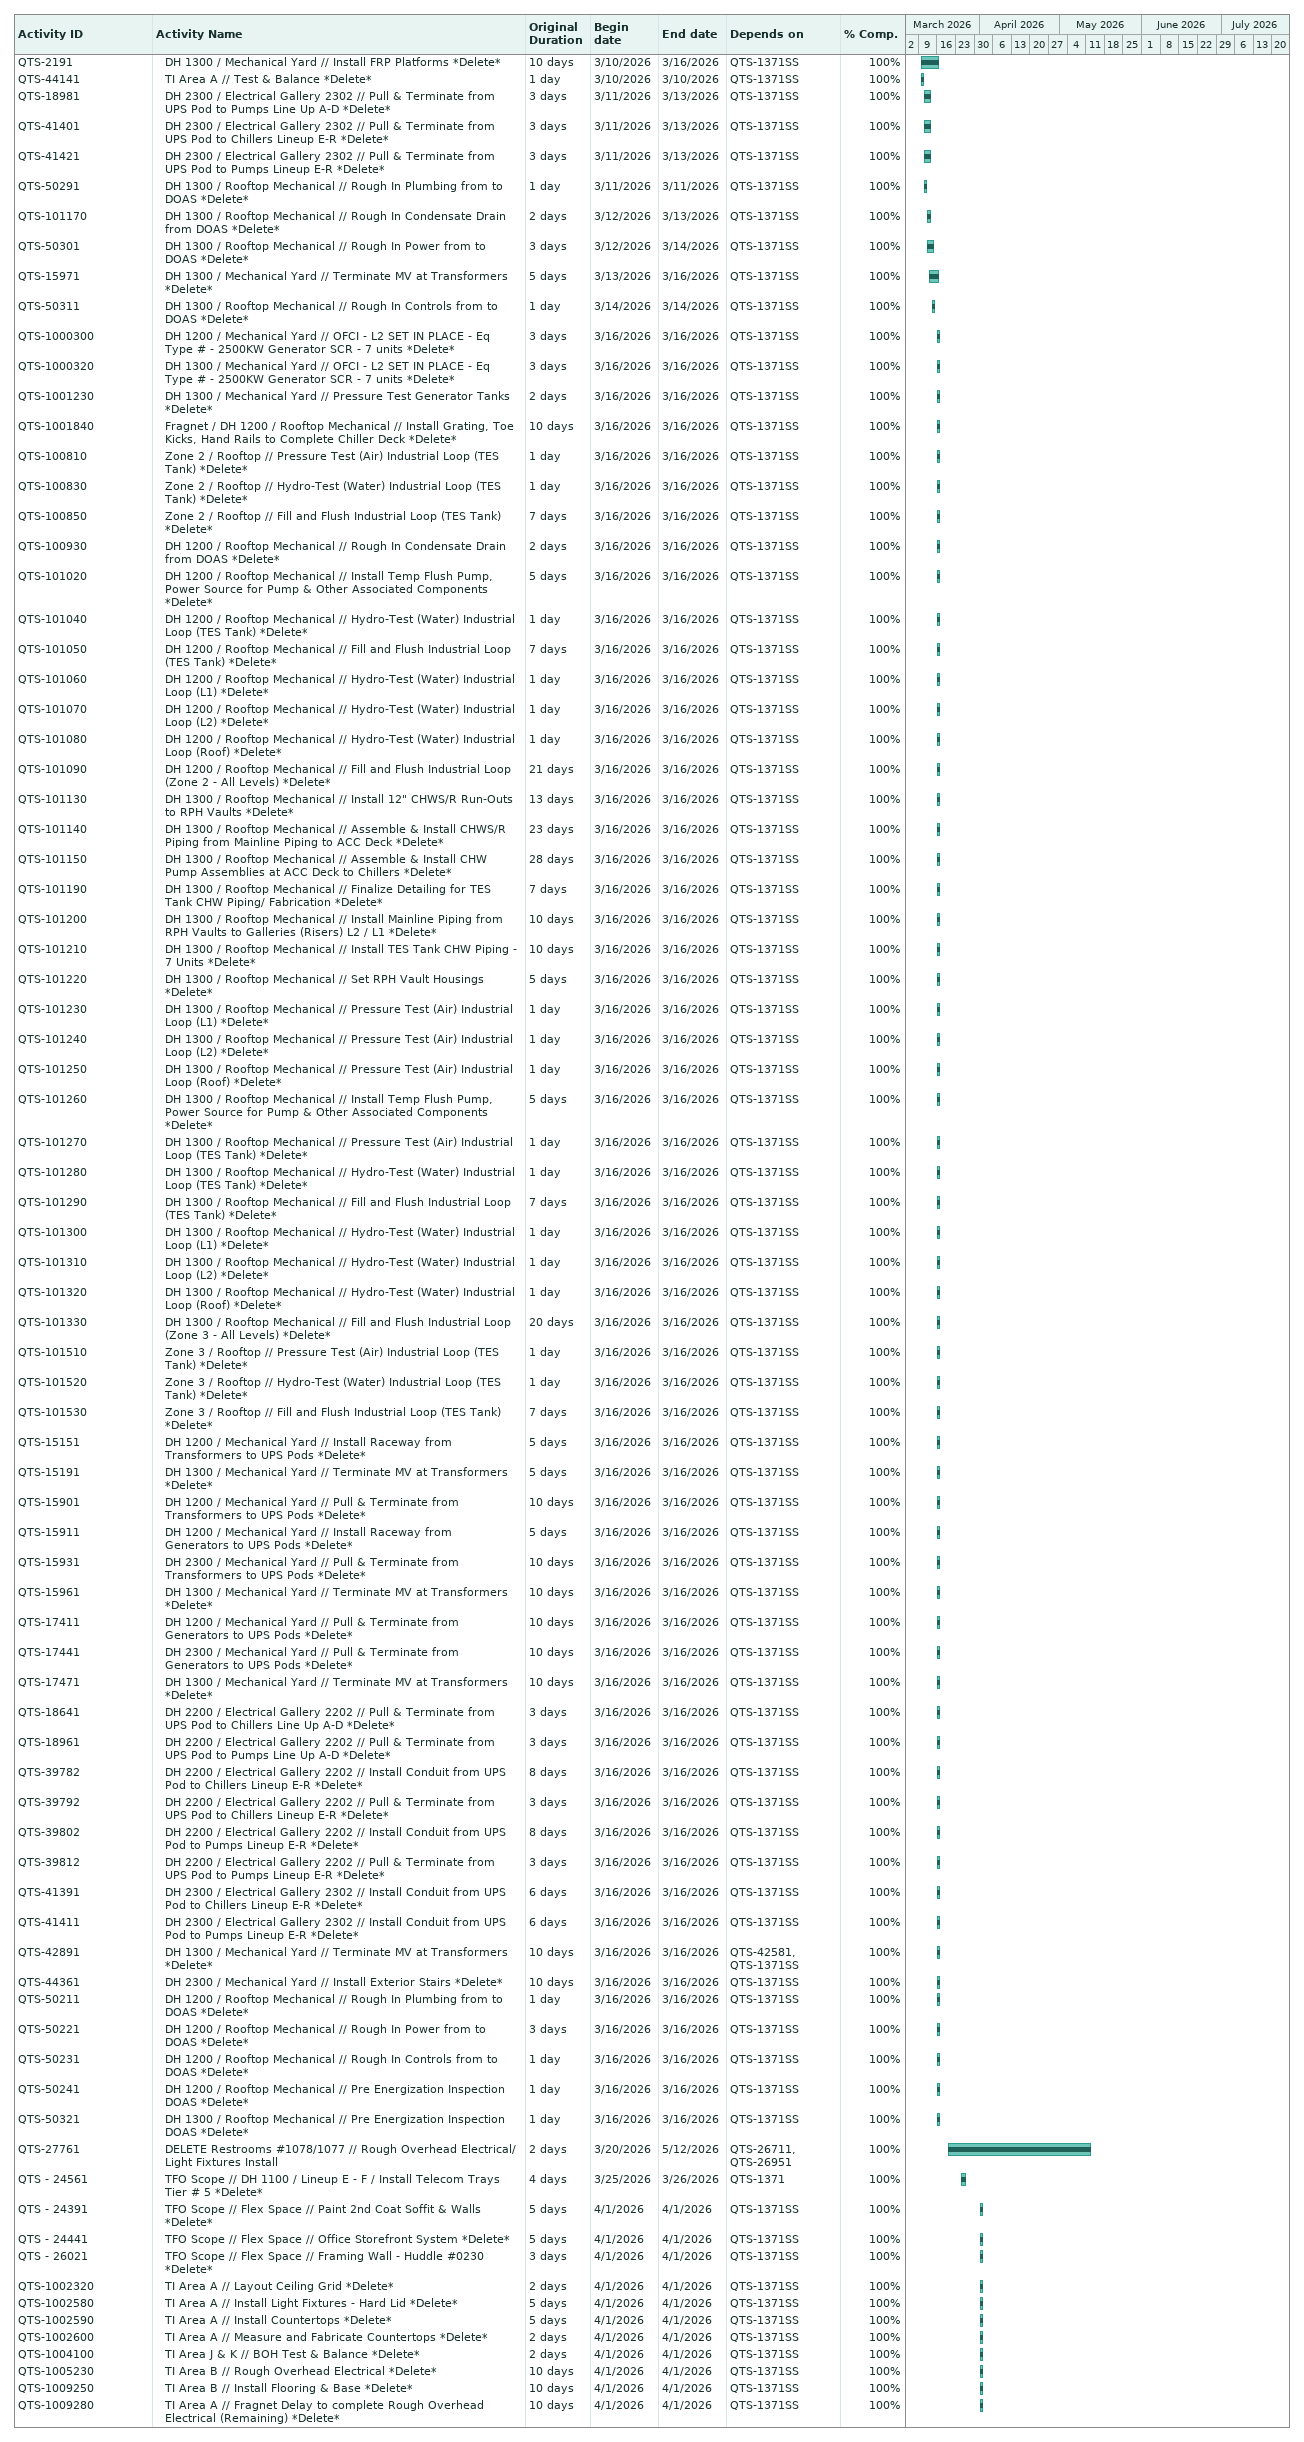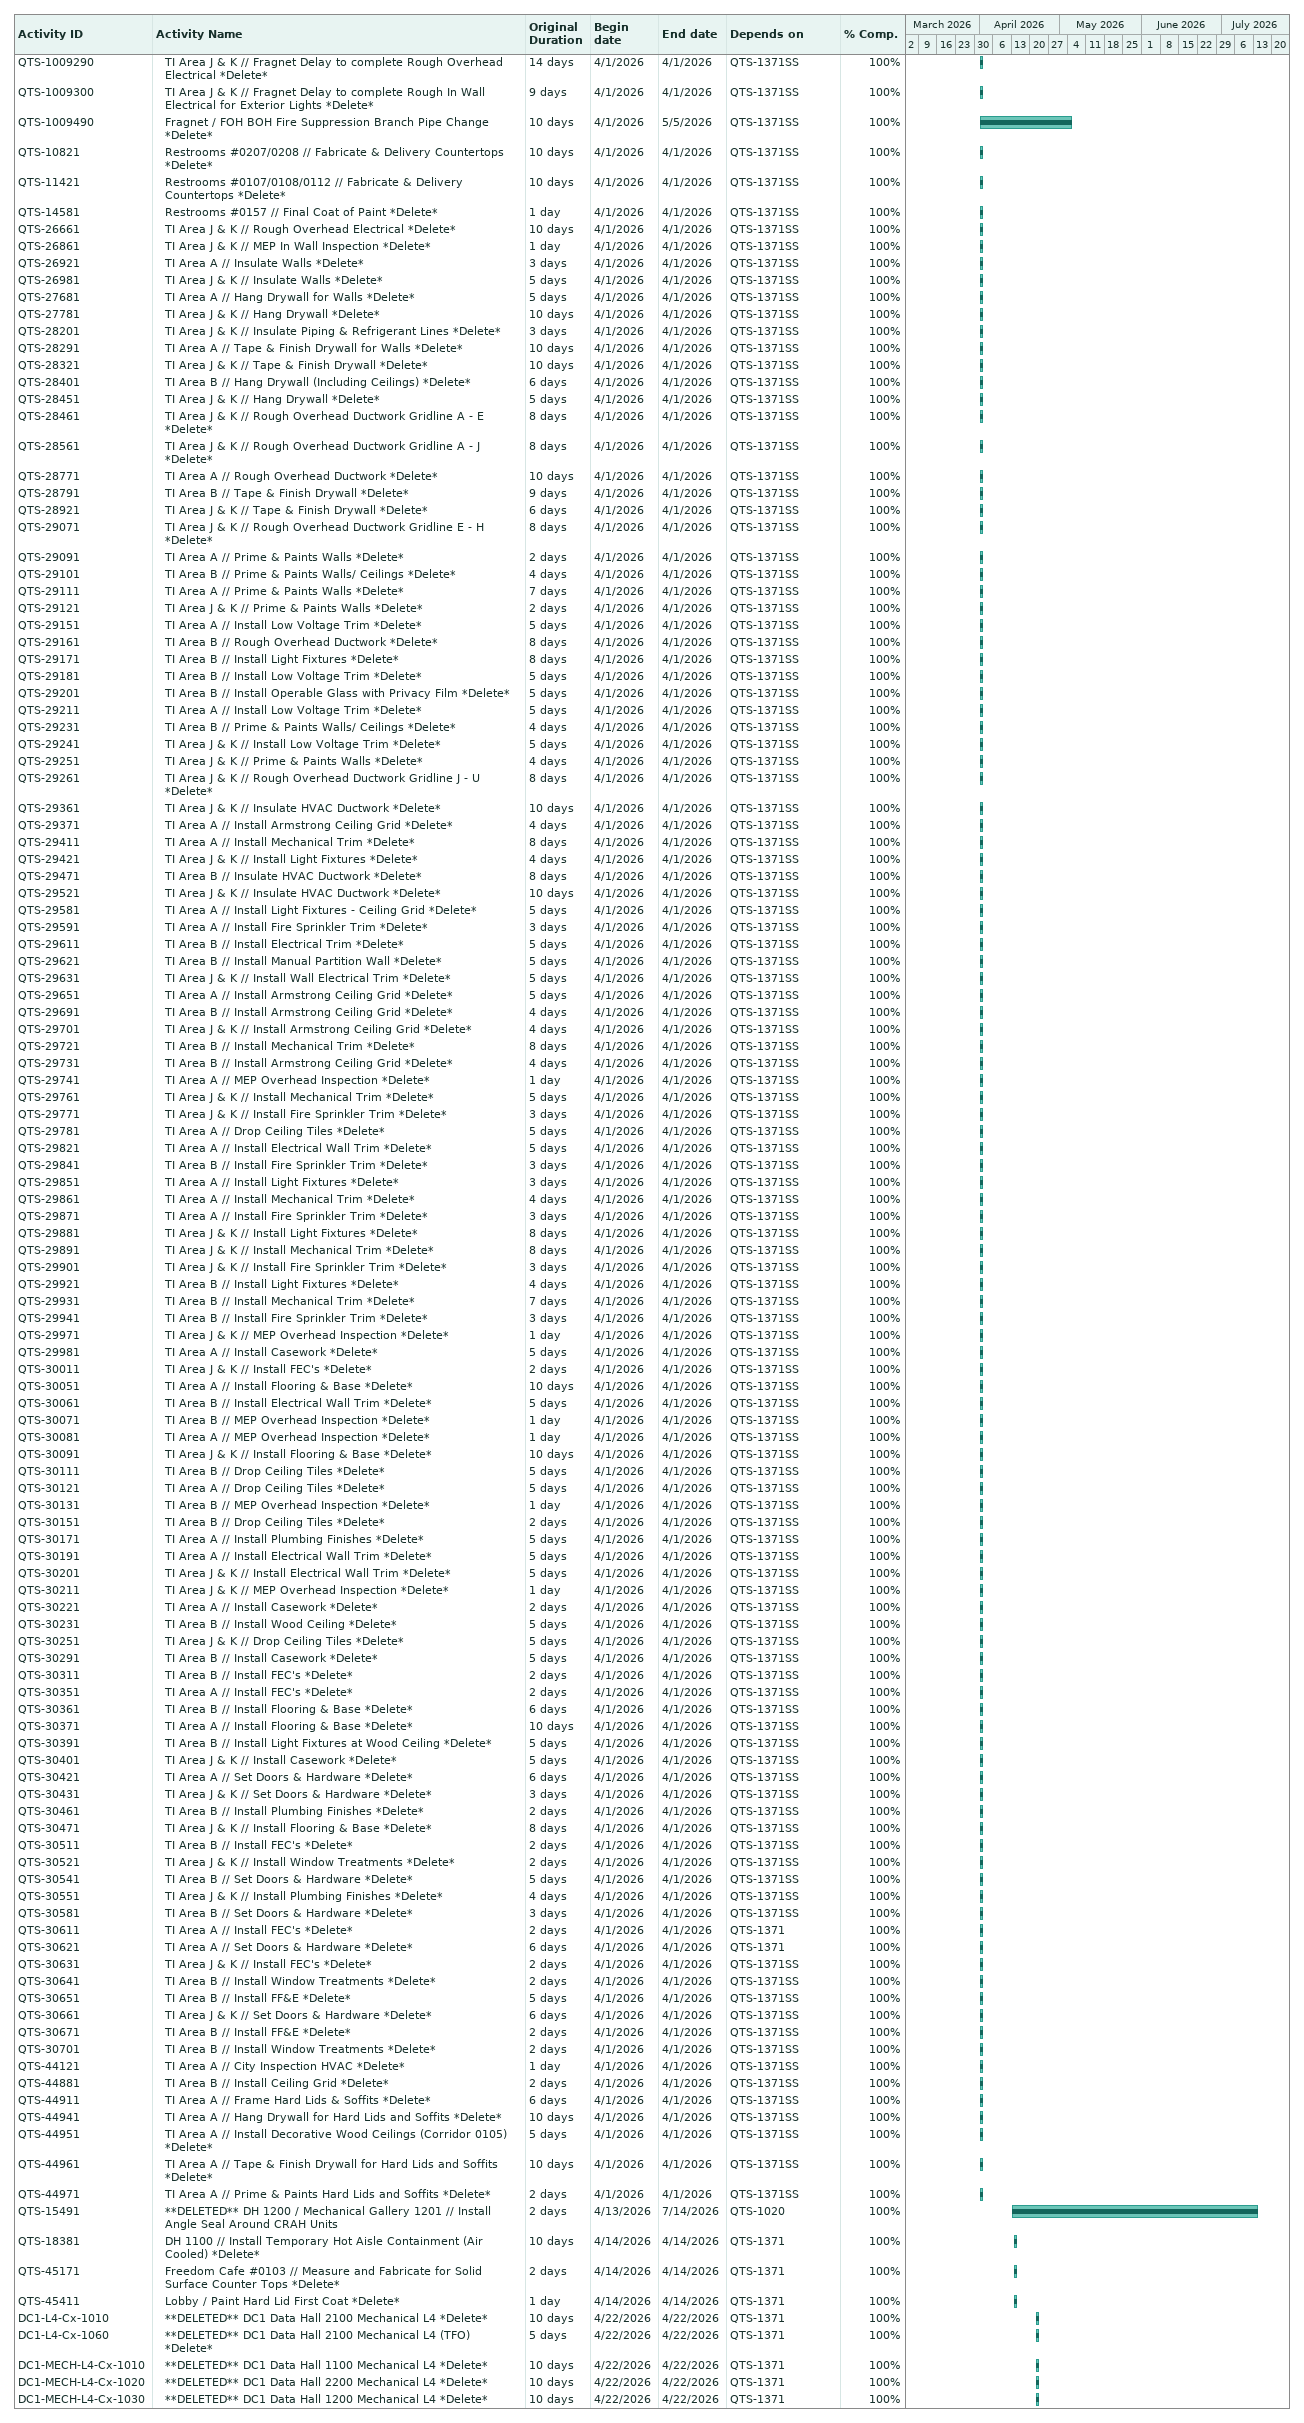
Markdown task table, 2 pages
| ID | Level | Task | Original duration | Start | Finish | Predecessors | % complete |
|---|---|---|---|---|---|---|---|
| QTS-2191 | 2 | DH 1300 / Mechanical Yard // Install FRP Platforms *Delete* | 10d | 2026-03-10 | 2026-03-16 | QTS-1371SS | 100 |
| QTS-44141 | 2 | TI Area A // Test & Balance *Delete* | 1d | 2026-03-10 | 2026-03-10 | QTS-1371SS | 100 |
| QTS-18981 | 2 | DH 2300 / Electrical Gallery 2302 // Pull & Terminate from UPS Pod to Pumps Line Up A-D *Delete* | 3d | 2026-03-11 | 2026-03-13 | QTS-1371SS | 100 |
| QTS-41401 | 2 | DH 2300 / Electrical Gallery 2302 // Pull & Terminate from UPS Pod to Chillers Lineup E-R *Delete* | 3d | 2026-03-11 | 2026-03-13 | QTS-1371SS | 100 |
| QTS-41421 | 2 | DH 2300 / Electrical Gallery 2302 // Pull & Terminate from UPS Pod to Pumps Lineup E-R *Delete* | 3d | 2026-03-11 | 2026-03-13 | QTS-1371SS | 100 |
| QTS-50291 | 2 | DH 1300 / Rooftop Mechanical // Rough In Plumbing from to DOAS *Delete* | 1d | 2026-03-11 | 2026-03-11 | QTS-1371SS | 100 |
| QTS-101170 | 2 | DH 1300 / Rooftop Mechanical // Rough In Condensate Drain from DOAS *Delete* | 2d | 2026-03-12 | 2026-03-13 | QTS-1371SS | 100 |
| QTS-50301 | 2 | DH 1300 / Rooftop Mechanical // Rough In Power from to DOAS *Delete* | 3d | 2026-03-12 | 2026-03-14 | QTS-1371SS | 100 |
| QTS-15971 | 2 | DH 1300 / Mechanical Yard // Terminate MV at Transformers *Delete* | 5d | 2026-03-13 | 2026-03-16 | QTS-1371SS | 100 |
| QTS-50311 | 2 | DH 1300 / Rooftop Mechanical // Rough In Controls from to DOAS *Delete* | 1d | 2026-03-14 | 2026-03-14 | QTS-1371SS | 100 |
| QTS-1000300 | 2 | DH 1200 / Mechanical Yard // OFCI - L2 SET IN PLACE - Eq Type # - 2500KW Generator SCR - 7 units *Delete* | 3d | 2026-03-16 | 2026-03-16 | QTS-1371SS | 100 |
| QTS-1000320 | 2 | DH 1300 / Mechanical Yard // OFCI - L2 SET IN PLACE - Eq Type # - 2500KW Generator SCR - 7 units *Delete* | 3d | 2026-03-16 | 2026-03-16 | QTS-1371SS | 100 |
| QTS-1001230 | 2 | DH 1300 / Mechanical Yard // Pressure Test Generator Tanks *Delete* | 2d | 2026-03-16 | 2026-03-16 | QTS-1371SS | 100 |
| QTS-1001840 | 2 | Fragnet / DH 1200 / Rooftop Mechanical // Install Grating, Toe Kicks, Hand Rails to Complete Chiller Deck *Delete* | 10d | 2026-03-16 | 2026-03-16 | QTS-1371SS | 100 |
| QTS-100810 | 2 | Zone 2 / Rooftop // Pressure Test (Air) Industrial Loop (TES Tank) *Delete* | 1d | 2026-03-16 | 2026-03-16 | QTS-1371SS | 100 |
| QTS-100830 | 2 | Zone 2 / Rooftop // Hydro-Test (Water) Industrial Loop (TES Tank) *Delete* | 1d | 2026-03-16 | 2026-03-16 | QTS-1371SS | 100 |
| QTS-100850 | 2 | Zone 2 / Rooftop // Fill and Flush Industrial Loop (TES Tank) *Delete* | 7d | 2026-03-16 | 2026-03-16 | QTS-1371SS | 100 |
| QTS-100930 | 2 | DH 1200 / Rooftop Mechanical // Rough In Condensate Drain from DOAS *Delete* | 2d | 2026-03-16 | 2026-03-16 | QTS-1371SS | 100 |
| QTS-101020 | 2 | DH 1200 / Rooftop Mechanical // Install Temp Flush Pump, Power Source for Pump & Other Associated Components *Delete* | 5d | 2026-03-16 | 2026-03-16 | QTS-1371SS | 100 |
| QTS-101040 | 2 | DH 1200 / Rooftop Mechanical // Hydro-Test (Water) Industrial Loop (TES Tank) *Delete* | 1d | 2026-03-16 | 2026-03-16 | QTS-1371SS | 100 |
| QTS-101050 | 2 | DH 1200 / Rooftop Mechanical // Fill and Flush Industrial Loop (TES Tank) *Delete* | 7d | 2026-03-16 | 2026-03-16 | QTS-1371SS | 100 |
| QTS-101060 | 2 | DH 1200 / Rooftop Mechanical // Hydro-Test (Water) Industrial Loop (L1) *Delete* | 1d | 2026-03-16 | 2026-03-16 | QTS-1371SS | 100 |
| QTS-101070 | 2 | DH 1200 / Rooftop Mechanical // Hydro-Test (Water) Industrial Loop (L2) *Delete* | 1d | 2026-03-16 | 2026-03-16 | QTS-1371SS | 100 |
| QTS-101080 | 2 | DH 1200 / Rooftop Mechanical // Hydro-Test (Water) Industrial Loop (Roof) *Delete* | 1d | 2026-03-16 | 2026-03-16 | QTS-1371SS | 100 |
| QTS-101090 | 2 | DH 1200 / Rooftop Mechanical // Fill and Flush Industrial Loop (Zone 2 - All Levels) *Delete* | 21d | 2026-03-16 | 2026-03-16 | QTS-1371SS | 100 |
| QTS-101130 | 2 | DH 1300 / Rooftop Mechanical // Install 12" CHWS/R Run-Outs to RPH Vaults *Delete* | 13d | 2026-03-16 | 2026-03-16 | QTS-1371SS | 100 |
| QTS-101140 | 2 | DH 1300 / Rooftop Mechanical // Assemble & Install CHWS/R Piping from Mainline Piping to ACC Deck *Delete* | 23d | 2026-03-16 | 2026-03-16 | QTS-1371SS | 100 |
| QTS-101150 | 2 | DH 1300 / Rooftop Mechanical // Assemble & Install CHW Pump Assemblies at ACC Deck to Chillers *Delete* | 28d | 2026-03-16 | 2026-03-16 | QTS-1371SS | 100 |
| QTS-101190 | 2 | DH 1300 / Rooftop Mechanical // Finalize Detailing for TES Tank CHW Piping/ Fabrication *Delete* | 7d | 2026-03-16 | 2026-03-16 | QTS-1371SS | 100 |
| QTS-101200 | 2 | DH 1300 / Rooftop Mechanical // Install Mainline Piping from RPH Vaults to Galleries (Risers) L2 / L1 *Delete* | 10d | 2026-03-16 | 2026-03-16 | QTS-1371SS | 100 |
| QTS-101210 | 2 | DH 1300 / Rooftop Mechanical // Install TES Tank CHW Piping - 7 Units *Delete* | 10d | 2026-03-16 | 2026-03-16 | QTS-1371SS | 100 |
| QTS-101220 | 2 | DH 1300 / Rooftop Mechanical // Set RPH Vault Housings *Delete* | 5d | 2026-03-16 | 2026-03-16 | QTS-1371SS | 100 |
| QTS-101230 | 2 | DH 1300 / Rooftop Mechanical // Pressure Test (Air) Industrial Loop (L1) *Delete* | 1d | 2026-03-16 | 2026-03-16 | QTS-1371SS | 100 |
| QTS-101240 | 2 | DH 1300 / Rooftop Mechanical // Pressure Test (Air) Industrial Loop (L2) *Delete* | 1d | 2026-03-16 | 2026-03-16 | QTS-1371SS | 100 |
| QTS-101250 | 2 | DH 1300 / Rooftop Mechanical // Pressure Test (Air) Industrial Loop (Roof) *Delete* | 1d | 2026-03-16 | 2026-03-16 | QTS-1371SS | 100 |
| QTS-101260 | 2 | DH 1300 / Rooftop Mechanical // Install Temp Flush Pump, Power Source for Pump & Other Associated Components *Delete* | 5d | 2026-03-16 | 2026-03-16 | QTS-1371SS | 100 |
| QTS-101270 | 2 | DH 1300 / Rooftop Mechanical // Pressure Test (Air) Industrial Loop (TES Tank) *Delete* | 1d | 2026-03-16 | 2026-03-16 | QTS-1371SS | 100 |
| QTS-101280 | 2 | DH 1300 / Rooftop Mechanical // Hydro-Test (Water) Industrial Loop (TES Tank) *Delete* | 1d | 2026-03-16 | 2026-03-16 | QTS-1371SS | 100 |
| QTS-101290 | 2 | DH 1300 / Rooftop Mechanical // Fill and Flush Industrial Loop (TES Tank) *Delete* | 7d | 2026-03-16 | 2026-03-16 | QTS-1371SS | 100 |
| QTS-101300 | 2 | DH 1300 / Rooftop Mechanical // Hydro-Test (Water) Industrial Loop (L1) *Delete* | 1d | 2026-03-16 | 2026-03-16 | QTS-1371SS | 100 |
| QTS-101310 | 2 | DH 1300 / Rooftop Mechanical // Hydro-Test (Water) Industrial Loop (L2) *Delete* | 1d | 2026-03-16 | 2026-03-16 | QTS-1371SS | 100 |
| QTS-101320 | 2 | DH 1300 / Rooftop Mechanical // Hydro-Test (Water) Industrial Loop (Roof) *Delete* | 1d | 2026-03-16 | 2026-03-16 | QTS-1371SS | 100 |
| QTS-101330 | 2 | DH 1300 / Rooftop Mechanical // Fill and Flush Industrial Loop (Zone 3 - All Levels) *Delete* | 20d | 2026-03-16 | 2026-03-16 | QTS-1371SS | 100 |
| QTS-101510 | 2 | Zone 3 / Rooftop // Pressure Test (Air) Industrial Loop (TES Tank) *Delete* | 1d | 2026-03-16 | 2026-03-16 | QTS-1371SS | 100 |
| QTS-101520 | 2 | Zone 3 / Rooftop // Hydro-Test (Water) Industrial Loop (TES Tank) *Delete* | 1d | 2026-03-16 | 2026-03-16 | QTS-1371SS | 100 |
| QTS-101530 | 2 | Zone 3 / Rooftop // Fill and Flush Industrial Loop (TES Tank) *Delete* | 7d | 2026-03-16 | 2026-03-16 | QTS-1371SS | 100 |
| QTS-15151 | 2 | DH 1200 / Mechanical Yard // Install Raceway from Transformers to UPS Pods *Delete* | 5d | 2026-03-16 | 2026-03-16 | QTS-1371SS | 100 |
| QTS-15191 | 2 | DH 1300 / Mechanical Yard // Terminate MV at Transformers *Delete* | 5d | 2026-03-16 | 2026-03-16 | QTS-1371SS | 100 |
| QTS-15901 | 2 | DH 1200 / Mechanical Yard // Pull & Terminate from Transformers to UPS Pods *Delete* | 10d | 2026-03-16 | 2026-03-16 | QTS-1371SS | 100 |
| QTS-15911 | 2 | DH 1200 / Mechanical Yard // Install Raceway from Generators to UPS Pods *Delete* | 5d | 2026-03-16 | 2026-03-16 | QTS-1371SS | 100 |
| QTS-15931 | 2 | DH 2300 / Mechanical Yard // Pull & Terminate from Transformers to UPS Pods *Delete* | 10d | 2026-03-16 | 2026-03-16 | QTS-1371SS | 100 |
| QTS-15961 | 2 | DH 1300 / Mechanical Yard // Terminate MV at Transformers *Delete* | 10d | 2026-03-16 | 2026-03-16 | QTS-1371SS | 100 |
| QTS-17411 | 2 | DH 1200 / Mechanical Yard // Pull & Terminate from Generators to UPS Pods *Delete* | 10d | 2026-03-16 | 2026-03-16 | QTS-1371SS | 100 |
| QTS-17441 | 2 | DH 2300 / Mechanical Yard // Pull & Terminate from Generators to UPS Pods *Delete* | 10d | 2026-03-16 | 2026-03-16 | QTS-1371SS | 100 |
| QTS-17471 | 2 | DH 1300 / Mechanical Yard // Terminate MV at Transformers *Delete* | 10d | 2026-03-16 | 2026-03-16 | QTS-1371SS | 100 |
| QTS-18641 | 2 | DH 2200 / Electrical Gallery 2202 // Pull & Terminate from UPS Pod to Chillers Line Up A-D *Delete* | 3d | 2026-03-16 | 2026-03-16 | QTS-1371SS | 100 |
| QTS-18961 | 2 | DH 2200 / Electrical Gallery 2202 // Pull & Terminate from UPS Pod to Pumps Line Up A-D *Delete* | 3d | 2026-03-16 | 2026-03-16 | QTS-1371SS | 100 |
| QTS-39782 | 2 | DH 2200 / Electrical Gallery 2202 // Install Conduit from UPS Pod to Chillers Lineup E-R *Delete* | 8d | 2026-03-16 | 2026-03-16 | QTS-1371SS | 100 |
| QTS-39792 | 2 | DH 2200 / Electrical Gallery 2202 // Pull & Terminate from UPS Pod to Chillers Lineup E-R *Delete* | 3d | 2026-03-16 | 2026-03-16 | QTS-1371SS | 100 |
| QTS-39802 | 2 | DH 2200 / Electrical Gallery 2202 // Install Conduit from UPS Pod to Pumps Lineup E-R *Delete* | 8d | 2026-03-16 | 2026-03-16 | QTS-1371SS | 100 |
| QTS-39812 | 2 | DH 2200 / Electrical Gallery 2202 // Pull & Terminate from UPS Pod to Pumps Lineup E-R *Delete* | 3d | 2026-03-16 | 2026-03-16 | QTS-1371SS | 100 |
| QTS-41391 | 2 | DH 2300 / Electrical Gallery 2302 // Install Conduit from UPS Pod to Chillers Lineup E-R *Delete* | 6d | 2026-03-16 | 2026-03-16 | QTS-1371SS | 100 |
| QTS-41411 | 2 | DH 2300 / Electrical Gallery 2302 // Install Conduit from UPS Pod to Pumps Lineup E-R *Delete* | 6d | 2026-03-16 | 2026-03-16 | QTS-1371SS | 100 |
| QTS-42891 | 2 | DH 1300 / Mechanical Yard // Terminate MV at Transformers *Delete* | 10d | 2026-03-16 | 2026-03-16 | QTS-42581, QTS-1371SS | 100 |
| QTS-44361 | 2 | DH 2300 / Mechanical Yard // Install Exterior Stairs *Delete* | 10d | 2026-03-16 | 2026-03-16 | QTS-1371SS | 100 |
| QTS-50211 | 2 | DH 1200 / Rooftop Mechanical // Rough In Plumbing from to DOAS *Delete* | 1d | 2026-03-16 | 2026-03-16 | QTS-1371SS | 100 |
| QTS-50221 | 2 | DH 1200 / Rooftop Mechanical // Rough In Power from to DOAS *Delete* | 3d | 2026-03-16 | 2026-03-16 | QTS-1371SS | 100 |
| QTS-50231 | 2 | DH 1200 / Rooftop Mechanical // Rough In Controls from to DOAS *Delete* | 1d | 2026-03-16 | 2026-03-16 | QTS-1371SS | 100 |
| QTS-50241 | 2 | DH 1200 / Rooftop Mechanical // Pre Energization Inspection DOAS *Delete* | 1d | 2026-03-16 | 2026-03-16 | QTS-1371SS | 100 |
| QTS-50321 | 2 | DH 1300 / Rooftop Mechanical // Pre Energization Inspection DOAS *Delete* | 1d | 2026-03-16 | 2026-03-16 | QTS-1371SS | 100 |
| QTS-27761 | 2 | DELETE Restrooms #1078/1077 // Rough Overhead Electrical/ Light Fixtures Install | 2d | 2026-03-20 | 2026-05-12 | QTS-26711, QTS-26951 | 100 |
| QTS - 24561 | 2 | TFO Scope // DH 1100 / Lineup E - F / Install Telecom Trays Tier # 5 *Delete* | 4d | 2026-03-25 | 2026-03-26 | QTS-1371 | 100 |
| QTS - 24391 | 2 | TFO Scope // Flex Space // Paint 2nd Coat Soffit & Walls *Delete* | 5d | 2026-04-01 | 2026-04-01 | QTS-1371SS | 100 |
| QTS - 24441 | 2 | TFO Scope // Flex Space // Office Storefront System *Delete* | 5d | 2026-04-01 | 2026-04-01 | QTS-1371SS | 100 |
| QTS - 26021 | 2 | TFO Scope // Flex Space // Framing Wall - Huddle #0230 *Delete* | 3d | 2026-04-01 | 2026-04-01 | QTS-1371SS | 100 |
| QTS-1002320 | 2 | TI Area A // Layout Ceiling Grid *Delete* | 2d | 2026-04-01 | 2026-04-01 | QTS-1371SS | 100 |
| QTS-1002580 | 2 | TI Area A // Install Light Fixtures - Hard Lid *Delete* | 5d | 2026-04-01 | 2026-04-01 | QTS-1371SS | 100 |
| QTS-1002590 | 2 | TI Area A // Install Countertops *Delete* | 5d | 2026-04-01 | 2026-04-01 | QTS-1371SS | 100 |
| QTS-1002600 | 2 | TI Area A // Measure and Fabricate Countertops *Delete* | 2d | 2026-04-01 | 2026-04-01 | QTS-1371SS | 100 |
| QTS-1004100 | 2 | TI Area J & K // BOH Test & Balance *Delete* | 2d | 2026-04-01 | 2026-04-01 | QTS-1371SS | 100 |
| QTS-1005230 | 2 | TI Area B // Rough Overhead Electrical *Delete* | 10d | 2026-04-01 | 2026-04-01 | QTS-1371SS | 100 |
| QTS-1009250 | 2 | TI Area B // Install Flooring & Base *Delete* | 10d | 2026-04-01 | 2026-04-01 | QTS-1371SS | 100 |
| QTS-1009280 | 2 | TI Area A // Fragnet Delay to complete Rough Overhead Electrical (Remaining) *Delete* | 10d | 2026-04-01 | 2026-04-01 | QTS-1371SS | 100 |
| QTS-1009290 | 2 | TI Area J & K // Fragnet Delay to complete Rough Overhead Electrical *Delete* | 14d | 2026-04-01 | 2026-04-01 | QTS-1371SS | 100 |
| QTS-1009300 | 2 | TI Area J & K // Fragnet Delay to complete Rough In Wall Electrical for Exterior Lights *Delete* | 9d | 2026-04-01 | 2026-04-01 | QTS-1371SS | 100 |
| QTS-1009490 | 2 | Fragnet / FOH BOH Fire Suppression Branch Pipe Change *Delete* | 10d | 2026-04-01 | 2026-05-05 | QTS-1371SS | 100 |
| QTS-10821 | 2 | Restrooms #0207/0208 // Fabricate & Delivery Countertops *Delete* | 10d | 2026-04-01 | 2026-04-01 | QTS-1371SS | 100 |
| QTS-11421 | 2 | Restrooms #0107/0108/0112 // Fabricate & Delivery Countertops *Delete* | 10d | 2026-04-01 | 2026-04-01 | QTS-1371SS | 100 |
| QTS-14581 | 2 | Restrooms #0157 // Final Coat of Paint *Delete* | 1d | 2026-04-01 | 2026-04-01 | QTS-1371SS | 100 |
| QTS-26661 | 2 | TI Area J & K // Rough Overhead Electrical *Delete* | 10d | 2026-04-01 | 2026-04-01 | QTS-1371SS | 100 |
| QTS-26861 | 2 | TI Area J & K // MEP In Wall Inspection *Delete* | 1d | 2026-04-01 | 2026-04-01 | QTS-1371SS | 100 |
| QTS-26921 | 2 | TI Area A // Insulate Walls *Delete* | 3d | 2026-04-01 | 2026-04-01 | QTS-1371SS | 100 |
| QTS-26981 | 2 | TI Area J & K // Insulate Walls *Delete* | 5d | 2026-04-01 | 2026-04-01 | QTS-1371SS | 100 |
| QTS-27681 | 2 | TI Area A // Hang Drywall for Walls *Delete* | 5d | 2026-04-01 | 2026-04-01 | QTS-1371SS | 100 |
| QTS-27781 | 2 | TI Area J & K // Hang Drywall *Delete* | 10d | 2026-04-01 | 2026-04-01 | QTS-1371SS | 100 |
| QTS-28201 | 2 | TI Area J & K // Insulate Piping & Refrigerant Lines *Delete* | 3d | 2026-04-01 | 2026-04-01 | QTS-1371SS | 100 |
| QTS-28291 | 2 | TI Area A // Tape & Finish Drywall for Walls *Delete* | 10d | 2026-04-01 | 2026-04-01 | QTS-1371SS | 100 |
| QTS-28321 | 2 | TI Area J & K // Tape & Finish Drywall *Delete* | 10d | 2026-04-01 | 2026-04-01 | QTS-1371SS | 100 |
| QTS-28401 | 2 | TI Area B // Hang Drywall (Including Ceilings) *Delete* | 6d | 2026-04-01 | 2026-04-01 | QTS-1371SS | 100 |
| QTS-28451 | 2 | TI Area J & K // Hang Drywall *Delete* | 5d | 2026-04-01 | 2026-04-01 | QTS-1371SS | 100 |
| QTS-28461 | 2 | TI Area J & K // Rough Overhead Ductwork Gridline A - E *Delete* | 8d | 2026-04-01 | 2026-04-01 | QTS-1371SS | 100 |
| QTS-28561 | 2 | TI Area J & K // Rough Overhead Ductwork Gridline A - J *Delete* | 8d | 2026-04-01 | 2026-04-01 | QTS-1371SS | 100 |
| QTS-28771 | 2 | TI Area A // Rough Overhead Ductwork *Delete* | 10d | 2026-04-01 | 2026-04-01 | QTS-1371SS | 100 |
| QTS-28791 | 2 | TI Area B // Tape & Finish Drywall *Delete* | 9d | 2026-04-01 | 2026-04-01 | QTS-1371SS | 100 |
| QTS-28921 | 2 | TI Area J & K // Tape & Finish Drywall *Delete* | 6d | 2026-04-01 | 2026-04-01 | QTS-1371SS | 100 |
| QTS-29071 | 2 | TI Area J & K // Rough Overhead Ductwork Gridline E - H *Delete* | 8d | 2026-04-01 | 2026-04-01 | QTS-1371SS | 100 |
| QTS-29091 | 2 | TI Area A // Prime & Paints Walls *Delete* | 2d | 2026-04-01 | 2026-04-01 | QTS-1371SS | 100 |
| QTS-29101 | 2 | TI Area B // Prime & Paints Walls/ Ceilings *Delete* | 4d | 2026-04-01 | 2026-04-01 | QTS-1371SS | 100 |
| QTS-29111 | 2 | TI Area A // Prime & Paints Walls *Delete* | 7d | 2026-04-01 | 2026-04-01 | QTS-1371SS | 100 |
| QTS-29121 | 2 | TI Area J & K // Prime & Paints Walls *Delete* | 2d | 2026-04-01 | 2026-04-01 | QTS-1371SS | 100 |
| QTS-29151 | 2 | TI Area A // Install Low Voltage Trim *Delete* | 5d | 2026-04-01 | 2026-04-01 | QTS-1371SS | 100 |
| QTS-29161 | 2 | TI Area B // Rough Overhead Ductwork *Delete* | 8d | 2026-04-01 | 2026-04-01 | QTS-1371SS | 100 |
| QTS-29171 | 2 | TI Area B // Install Light Fixtures *Delete* | 8d | 2026-04-01 | 2026-04-01 | QTS-1371SS | 100 |
| QTS-29181 | 2 | TI Area B // Install Low Voltage Trim *Delete* | 5d | 2026-04-01 | 2026-04-01 | QTS-1371SS | 100 |
| QTS-29201 | 2 | TI Area B // Install Operable Glass with Privacy Film *Delete* | 5d | 2026-04-01 | 2026-04-01 | QTS-1371SS | 100 |
| QTS-29211 | 2 | TI Area A // Install Low Voltage Trim *Delete* | 5d | 2026-04-01 | 2026-04-01 | QTS-1371SS | 100 |
| QTS-29231 | 2 | TI Area B // Prime & Paints Walls/ Ceilings *Delete* | 4d | 2026-04-01 | 2026-04-01 | QTS-1371SS | 100 |
| QTS-29241 | 2 | TI Area J & K // Install Low Voltage Trim *Delete* | 5d | 2026-04-01 | 2026-04-01 | QTS-1371SS | 100 |
| QTS-29251 | 2 | TI Area J & K // Prime & Paints Walls *Delete* | 4d | 2026-04-01 | 2026-04-01 | QTS-1371SS | 100 |
| QTS-29261 | 2 | TI Area J & K // Rough Overhead Ductwork Gridline J - U *Delete* | 8d | 2026-04-01 | 2026-04-01 | QTS-1371SS | 100 |
| QTS-29361 | 2 | TI Area J & K // Insulate HVAC Ductwork *Delete* | 10d | 2026-04-01 | 2026-04-01 | QTS-1371SS | 100 |
| QTS-29371 | 2 | TI Area A // Install Armstrong Ceiling Grid *Delete* | 4d | 2026-04-01 | 2026-04-01 | QTS-1371SS | 100 |
| QTS-29411 | 2 | TI Area A // Install Mechanical Trim *Delete* | 8d | 2026-04-01 | 2026-04-01 | QTS-1371SS | 100 |
| QTS-29421 | 2 | TI Area J & K // Install Light Fixtures *Delete* | 4d | 2026-04-01 | 2026-04-01 | QTS-1371SS | 100 |
| QTS-29471 | 2 | TI Area B // Insulate HVAC Ductwork *Delete* | 8d | 2026-04-01 | 2026-04-01 | QTS-1371SS | 100 |
| QTS-29521 | 2 | TI Area J & K // Insulate HVAC Ductwork *Delete* | 10d | 2026-04-01 | 2026-04-01 | QTS-1371SS | 100 |
| QTS-29581 | 2 | TI Area A // Install Light Fixtures - Ceiling Grid *Delete* | 5d | 2026-04-01 | 2026-04-01 | QTS-1371SS | 100 |
| QTS-29591 | 2 | TI Area A // Install Fire Sprinkler Trim *Delete* | 3d | 2026-04-01 | 2026-04-01 | QTS-1371SS | 100 |
| QTS-29611 | 2 | TI Area B // Install Electrical Trim *Delete* | 5d | 2026-04-01 | 2026-04-01 | QTS-1371SS | 100 |
| QTS-29621 | 2 | TI Area B // Install Manual Partition Wall *Delete* | 5d | 2026-04-01 | 2026-04-01 | QTS-1371SS | 100 |
| QTS-29631 | 2 | TI Area J & K // Install Wall Electrical Trim *Delete* | 5d | 2026-04-01 | 2026-04-01 | QTS-1371SS | 100 |
| QTS-29651 | 2 | TI Area A // Install Armstrong Ceiling Grid *Delete* | 5d | 2026-04-01 | 2026-04-01 | QTS-1371SS | 100 |
| QTS-29691 | 2 | TI Area B // Install Armstrong Ceiling Grid *Delete* | 4d | 2026-04-01 | 2026-04-01 | QTS-1371SS | 100 |
| QTS-29701 | 2 | TI Area J & K // Install Armstrong Ceiling Grid *Delete* | 4d | 2026-04-01 | 2026-04-01 | QTS-1371SS | 100 |
| QTS-29721 | 2 | TI Area B // Install Mechanical Trim *Delete* | 8d | 2026-04-01 | 2026-04-01 | QTS-1371SS | 100 |
| QTS-29731 | 2 | TI Area B // Install Armstrong Ceiling Grid *Delete* | 4d | 2026-04-01 | 2026-04-01 | QTS-1371SS | 100 |
| QTS-29741 | 2 | TI Area A // MEP Overhead Inspection *Delete* | 1d | 2026-04-01 | 2026-04-01 | QTS-1371SS | 100 |
| QTS-29761 | 2 | TI Area J & K // Install Mechanical Trim *Delete* | 5d | 2026-04-01 | 2026-04-01 | QTS-1371SS | 100 |
| QTS-29771 | 2 | TI Area J & K // Install Fire Sprinkler Trim *Delete* | 3d | 2026-04-01 | 2026-04-01 | QTS-1371SS | 100 |
| QTS-29781 | 2 | TI Area A // Drop Ceiling Tiles *Delete* | 5d | 2026-04-01 | 2026-04-01 | QTS-1371SS | 100 |
| QTS-29821 | 2 | TI Area A // Install Electrical Wall Trim *Delete* | 5d | 2026-04-01 | 2026-04-01 | QTS-1371SS | 100 |
| QTS-29841 | 2 | TI Area B // Install Fire Sprinkler Trim *Delete* | 3d | 2026-04-01 | 2026-04-01 | QTS-1371SS | 100 |
| QTS-29851 | 2 | TI Area A // Install Light Fixtures *Delete* | 3d | 2026-04-01 | 2026-04-01 | QTS-1371SS | 100 |
| QTS-29861 | 2 | TI Area A // Install Mechanical Trim *Delete* | 4d | 2026-04-01 | 2026-04-01 | QTS-1371SS | 100 |
| QTS-29871 | 2 | TI Area A // Install Fire Sprinkler Trim *Delete* | 3d | 2026-04-01 | 2026-04-01 | QTS-1371SS | 100 |
| QTS-29881 | 2 | TI Area J & K // Install Light Fixtures *Delete* | 8d | 2026-04-01 | 2026-04-01 | QTS-1371SS | 100 |
| QTS-29891 | 2 | TI Area J & K // Install Mechanical Trim *Delete* | 8d | 2026-04-01 | 2026-04-01 | QTS-1371SS | 100 |
| QTS-29901 | 2 | TI Area J & K // Install Fire Sprinkler Trim *Delete* | 3d | 2026-04-01 | 2026-04-01 | QTS-1371SS | 100 |
| QTS-29921 | 2 | TI Area B // Install Light Fixtures *Delete* | 4d | 2026-04-01 | 2026-04-01 | QTS-1371SS | 100 |
| QTS-29931 | 2 | TI Area B // Install Mechanical Trim *Delete* | 7d | 2026-04-01 | 2026-04-01 | QTS-1371SS | 100 |
| QTS-29941 | 2 | TI Area B // Install Fire Sprinkler Trim *Delete* | 3d | 2026-04-01 | 2026-04-01 | QTS-1371SS | 100 |
| QTS-29971 | 2 | TI Area J & K // MEP Overhead Inspection *Delete* | 1d | 2026-04-01 | 2026-04-01 | QTS-1371SS | 100 |
| QTS-29981 | 2 | TI Area A // Install Casework *Delete* | 5d | 2026-04-01 | 2026-04-01 | QTS-1371SS | 100 |
| QTS-30011 | 2 | TI Area J & K // Install FEC's *Delete* | 2d | 2026-04-01 | 2026-04-01 | QTS-1371SS | 100 |
| QTS-30051 | 2 | TI Area A // Install Flooring & Base *Delete* | 10d | 2026-04-01 | 2026-04-01 | QTS-1371SS | 100 |
| QTS-30061 | 2 | TI Area B // Install Electrical Wall Trim *Delete* | 5d | 2026-04-01 | 2026-04-01 | QTS-1371SS | 100 |
| QTS-30071 | 2 | TI Area B // MEP Overhead Inspection *Delete* | 1d | 2026-04-01 | 2026-04-01 | QTS-1371SS | 100 |
| QTS-30081 | 2 | TI Area A // MEP Overhead Inspection *Delete* | 1d | 2026-04-01 | 2026-04-01 | QTS-1371SS | 100 |
| QTS-30091 | 2 | TI Area J & K // Install Flooring & Base *Delete* | 10d | 2026-04-01 | 2026-04-01 | QTS-1371SS | 100 |
| QTS-30111 | 2 | TI Area B // Drop Ceiling Tiles *Delete* | 5d | 2026-04-01 | 2026-04-01 | QTS-1371SS | 100 |
| QTS-30121 | 2 | TI Area A // Drop Ceiling Tiles *Delete* | 5d | 2026-04-01 | 2026-04-01 | QTS-1371SS | 100 |
| QTS-30131 | 2 | TI Area B // MEP Overhead Inspection *Delete* | 1d | 2026-04-01 | 2026-04-01 | QTS-1371SS | 100 |
| QTS-30151 | 2 | TI Area B // Drop Ceiling Tiles *Delete* | 2d | 2026-04-01 | 2026-04-01 | QTS-1371SS | 100 |
| QTS-30171 | 2 | TI Area A // Install Plumbing Finishes *Delete* | 5d | 2026-04-01 | 2026-04-01 | QTS-1371SS | 100 |
| QTS-30191 | 2 | TI Area A // Install Electrical Wall Trim *Delete* | 5d | 2026-04-01 | 2026-04-01 | QTS-1371SS | 100 |
| QTS-30201 | 2 | TI Area J & K // Install Electrical Wall Trim *Delete* | 5d | 2026-04-01 | 2026-04-01 | QTS-1371SS | 100 |
| QTS-30211 | 2 | TI Area J & K // MEP Overhead Inspection *Delete* | 1d | 2026-04-01 | 2026-04-01 | QTS-1371SS | 100 |
| QTS-30221 | 2 | TI Area A // Install Casework *Delete* | 2d | 2026-04-01 | 2026-04-01 | QTS-1371SS | 100 |
| QTS-30231 | 2 | TI Area B // Install Wood Ceiling *Delete* | 5d | 2026-04-01 | 2026-04-01 | QTS-1371SS | 100 |
| QTS-30251 | 2 | TI Area J & K // Drop Ceiling Tiles *Delete* | 5d | 2026-04-01 | 2026-04-01 | QTS-1371SS | 100 |
| QTS-30291 | 2 | TI Area B // Install Casework *Delete* | 5d | 2026-04-01 | 2026-04-01 | QTS-1371SS | 100 |
| QTS-30311 | 2 | TI Area B // Install FEC's *Delete* | 2d | 2026-04-01 | 2026-04-01 | QTS-1371SS | 100 |
| QTS-30351 | 2 | TI Area A // Install FEC's *Delete* | 2d | 2026-04-01 | 2026-04-01 | QTS-1371SS | 100 |
| QTS-30361 | 2 | TI Area B // Install Flooring & Base *Delete* | 6d | 2026-04-01 | 2026-04-01 | QTS-1371SS | 100 |
| QTS-30371 | 2 | TI Area A // Install Flooring & Base *Delete* | 10d | 2026-04-01 | 2026-04-01 | QTS-1371SS | 100 |
| QTS-30391 | 2 | TI Area B // Install Light Fixtures at Wood Ceiling *Delete* | 5d | 2026-04-01 | 2026-04-01 | QTS-1371SS | 100 |
| QTS-30401 | 2 | TI Area J & K // Install Casework *Delete* | 5d | 2026-04-01 | 2026-04-01 | QTS-1371SS | 100 |
| QTS-30421 | 2 | TI Area A // Set Doors & Hardware *Delete* | 6d | 2026-04-01 | 2026-04-01 | QTS-1371SS | 100 |
| QTS-30431 | 2 | TI Area J & K // Set Doors & Hardware *Delete* | 3d | 2026-04-01 | 2026-04-01 | QTS-1371SS | 100 |
| QTS-30461 | 2 | TI Area B // Install Plumbing Finishes *Delete* | 2d | 2026-04-01 | 2026-04-01 | QTS-1371SS | 100 |
| QTS-30471 | 2 | TI Area J & K // Install Flooring & Base *Delete* | 8d | 2026-04-01 | 2026-04-01 | QTS-1371SS | 100 |
| QTS-30511 | 2 | TI Area B // Install FEC's *Delete* | 2d | 2026-04-01 | 2026-04-01 | QTS-1371SS | 100 |
| QTS-30521 | 2 | TI Area J & K // Install Window Treatments *Delete* | 2d | 2026-04-01 | 2026-04-01 | QTS-1371SS | 100 |
| QTS-30541 | 2 | TI Area B // Set Doors & Hardware *Delete* | 5d | 2026-04-01 | 2026-04-01 | QTS-1371SS | 100 |
| QTS-30551 | 2 | TI Area J & K // Install Plumbing Finishes *Delete* | 4d | 2026-04-01 | 2026-04-01 | QTS-1371SS | 100 |
| QTS-30581 | 2 | TI Area B // Set Doors & Hardware *Delete* | 3d | 2026-04-01 | 2026-04-01 | QTS-1371SS | 100 |
| QTS-30611 | 2 | TI Area A // Install FEC's *Delete* | 2d | 2026-04-01 | 2026-04-01 | QTS-1371 | 100 |
| QTS-30621 | 2 | TI Area A // Set Doors & Hardware *Delete* | 6d | 2026-04-01 | 2026-04-01 | QTS-1371 | 100 |
| QTS-30631 | 2 | TI Area J & K // Install FEC's *Delete* | 2d | 2026-04-01 | 2026-04-01 | QTS-1371SS | 100 |
| QTS-30641 | 2 | TI Area B // Install Window Treatments *Delete* | 2d | 2026-04-01 | 2026-04-01 | QTS-1371SS | 100 |
| QTS-30651 | 2 | TI Area B // Install FF&E *Delete* | 5d | 2026-04-01 | 2026-04-01 | QTS-1371SS | 100 |
| QTS-30661 | 2 | TI Area J & K // Set Doors & Hardware *Delete* | 6d | 2026-04-01 | 2026-04-01 | QTS-1371SS | 100 |
| QTS-30671 | 2 | TI Area B // Install FF&E *Delete* | 2d | 2026-04-01 | 2026-04-01 | QTS-1371SS | 100 |
| QTS-30701 | 2 | TI Area B // Install Window Treatments *Delete* | 2d | 2026-04-01 | 2026-04-01 | QTS-1371SS | 100 |
| QTS-44121 | 2 | TI Area A // City Inspection HVAC *Delete* | 1d | 2026-04-01 | 2026-04-01 | QTS-1371SS | 100 |
| QTS-44881 | 2 | TI Area B // Install Ceiling Grid *Delete* | 2d | 2026-04-01 | 2026-04-01 | QTS-1371SS | 100 |
| QTS-44911 | 2 | TI Area A // Frame Hard Lids & Soffits *Delete* | 6d | 2026-04-01 | 2026-04-01 | QTS-1371SS | 100 |
| QTS-44941 | 2 | TI Area A // Hang Drywall for Hard Lids and Soffits *Delete* | 10d | 2026-04-01 | 2026-04-01 | QTS-1371SS | 100 |
| QTS-44951 | 2 | TI Area A // Install Decorative Wood Ceilings (Corridor 0105) *Delete* | 5d | 2026-04-01 | 2026-04-01 | QTS-1371SS | 100 |
| QTS-44961 | 2 | TI Area A // Tape & Finish Drywall for Hard Lids and Soffits *Delete* | 10d | 2026-04-01 | 2026-04-01 | QTS-1371SS | 100 |
| QTS-44971 | 2 | TI Area A // Prime & Paints Hard Lids and Soffits *Delete* | 2d | 2026-04-01 | 2026-04-01 | QTS-1371SS | 100 |
| QTS-15491 | 2 | **DELETED** DH 1200 / Mechanical Gallery 1201 // Install Angle Seal Around CRAH Units | 2d | 2026-04-13 | 2026-07-14 | QTS-1020 | 100 |
| QTS-18381 | 2 | DH 1100 // Install Temporary Hot Aisle Containment (Air Cooled) *Delete* | 10d | 2026-04-14 | 2026-04-14 | QTS-1371 | 100 |
| QTS-45171 | 2 | Freedom Cafe #0103 // Measure and Fabricate for Solid Surface Counter Tops *Delete* | 2d | 2026-04-14 | 2026-04-14 | QTS-1371 | 100 |
| QTS-45411 | 2 | Lobby / Paint Hard Lid First Coat *Delete* | 1d | 2026-04-14 | 2026-04-14 | QTS-1371 | 100 |
| DC1-L4-Cx-1010 | 2 | **DELETED** DC1 Data Hall 2100 Mechanical L4 *Delete* | 10d | 2026-04-22 | 2026-04-22 | QTS-1371 | 100 |
| DC1-L4-Cx-1060 | 2 | **DELETED** DC1 Data Hall 2100 Mechanical L4 (TFO) *Delete* | 5d | 2026-04-22 | 2026-04-22 | QTS-1371 | 100 |
| DC1-MECH-L4-Cx-1010 | 2 | **DELETED** DC1 Data Hall 1100 Mechanical L4 *Delete* | 10d | 2026-04-22 | 2026-04-22 | QTS-1371 | 100 |
| DC1-MECH-L4-Cx-1020 | 2 | **DELETED** DC1 Data Hall 2200 Mechanical L4 *Delete* | 10d | 2026-04-22 | 2026-04-22 | QTS-1371 | 100 |
| DC1-MECH-L4-Cx-1030 | 2 | **DELETED** DC1 Data Hall 1200 Mechanical L4 *Delete* | 10d | 2026-04-22 | 2026-04-22 | QTS-1371 | 100 |
